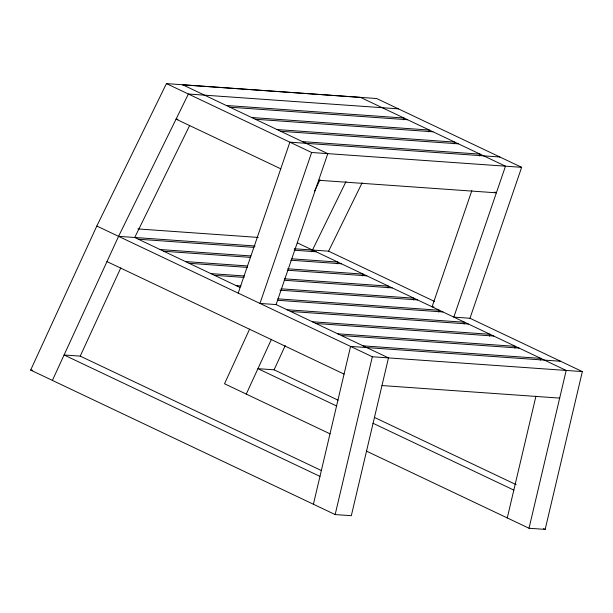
<?xml version="1.0" encoding="UTF-8"?>
<svg xmlns="http://www.w3.org/2000/svg" width="613" height="613" viewBox="0 0 613 613"><rect width="100%" height="100%" fill="white"/><g stroke="black" fill="none" stroke-linecap="round" stroke-linejoin="round"><path stroke-width="0.92" d="M313.412 504.246L350.582 346.429L560.596 361.256M521.648 167.326L311.634 152.499L259.958 303.435L276.111 304.569L388.489 357.892L351.318 515.702L335.158 514.568L372.336 356.751L96.823 226.028L166.437 83.606L376.643 98.524L521.648 167.326L469.972 318.262L453.819 317.12L505.495 166.184L360.475 97.375L182.781 84.832M507.265 517.931L535.954 396.144M469.972 318.262L582.35 371.578L545.172 529.394L529.019 528.253L566.197 370.436L297.382 242.894M238.204 293.114L289.88 142.178L499.894 157.005M276.111 304.569L327.786 153.641L182.62 84.755M337.211 263.843L337.809 262.08L291.957 258.839M403.377 119.803L403.99 118.025L226.281 105.482M362.582 275.881L363.187 274.118L287.712 268.793M428.755 131.841L429.368 130.063L251.659 117.52M387.96 287.918L388.565 286.156L284.424 278.808M454.133 143.879L454.739 142.109L277.038 129.558M413.338 299.964L413.944 298.202L281.137 288.823M479.512 155.924L480.117 154.147L302.408 141.603M471.849 190.605L432.065 306.799L433.966 306.929M438.709 312.002L439.314 310.239L277.85 298.837M464.087 324.039L464.692 322.277L286.984 309.734M489.465 336.085L490.071 334.315L312.362 321.771M514.836 348.123L515.441 346.36L337.74 333.809M540.214 360.16L540.819 358.398L363.118 345.855M335.158 514.568L30.65 370.083L96.823 226.028M52.404 380.405L118.577 236.35L188.375 94.019L398.396 108.846M319.971 476.393L64.081 354.981L80.234 356.122L120.753 267.927M249.606 329.135L224.511 383.769L330.093 433.866M246.257 394.09L271.444 339.273M311.665 251.721L346 181.594M336.606 405.998L257.935 368.674L274.095 369.808L285.214 345.602M189.701 125.412L134.73 237.492L239.859 287.374M314.599 190.95L320.047 179.824M294.286 248.755L328.591 251.177L362.16 182.735M229.906 107.198L407.614 119.742M255.284 119.236L432.993 131.787M177.962 119.274L176.061 119.137L280.762 168.813M280.662 131.282L458.363 143.825M318.668 180.276L496.369 192.819L494.699 192.03M137.825 228.925L258.203 237.423M118.577 236.35L255.115 245.989M138.354 239.216L253.958 247.376M294.087 250.204L316.063 251.759M160.108 249.529L250.87 255.943M163.732 251.253L250.671 257.391M290.8 260.226L341.441 263.797M185.486 261.575L247.583 265.958M189.111 263.291L247.391 267.406M287.512 270.241L366.812 275.835M210.857 273.613L244.296 275.973M214.481 275.329L244.104 277.421M284.233 280.256L392.19 287.88M236.235 285.65L241.016 285.987M279.988 290.202L417.568 299.918M277.658 300.286L442.938 311.956M290.616 311.45L468.317 324.001M315.986 323.495L493.695 336.039M341.364 335.533L519.065 348.077M372.336 356.751L582.35 371.578M381.976 385.554L559.677 398.098M30.65 370.083L32.55 370.221M166.437 83.606L311.634 152.499M328.591 251.177L434.448 301.404M106.976 261.598L344.069 374.091M274.095 369.808L338.07 400.166M374.374 417.392L516.154 484.661M372.919 423.223L513.832 490.078M543.501 528.598L545.172 529.394M366.39 451.091L529.019 528.253M80.234 356.122L321.427 470.562"/></g></svg>
